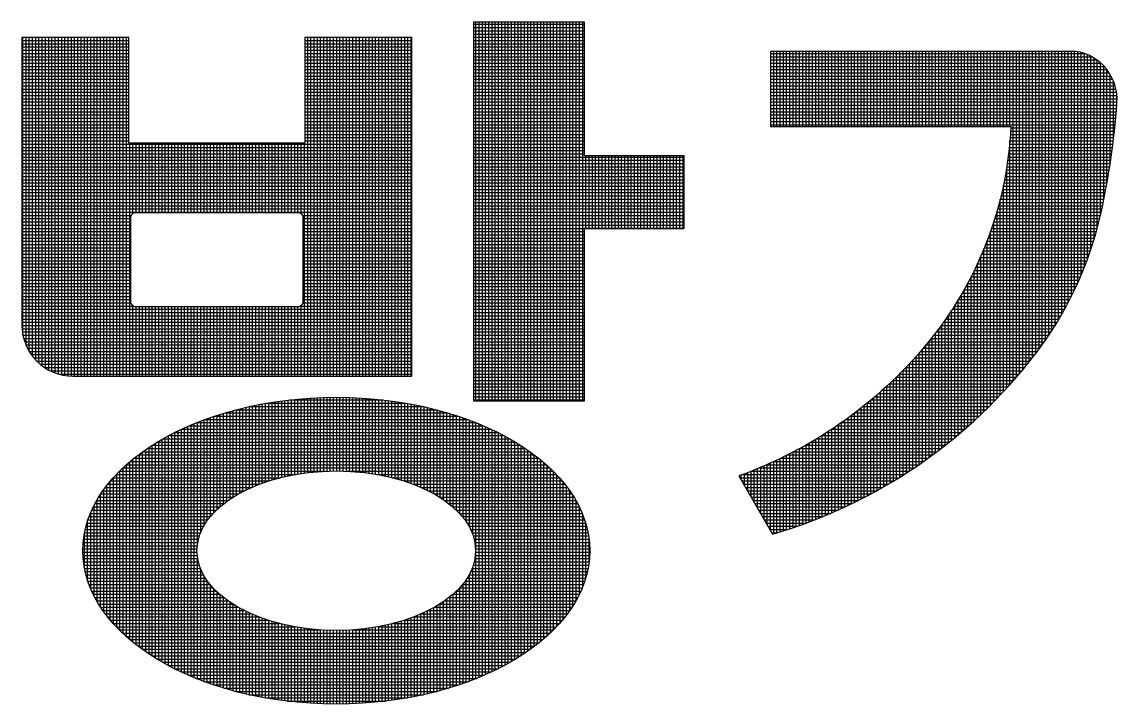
# Model space of a CAD drawing. Extents: x 0 to 841, y 0 to 594.
# Drawn here: x 737.1 to 742.87, y 100.72 to 104.31 of the extents above; entities that cross this region are included whole.
import ezdxf

# ---------------------------------------------------------------- set-up
doc = ezdxf.new("R2010")
doc.units = 0
doc.header["$LTSCALE"] = 5
doc.header["$MEASUREMENT"] = 0
doc.layers.add('한국지역난방기술주식회사 CI', color=7, linetype='Continuous')

# ---------------------------------------------------------------- blocks, each defined once
blk = doc.blocks.new('기술주CI')
at = {"layer": '한국지역난방기술주식회사 CI', "linetype": 'Continuous'}
for p, q in [((1151.14, 145.225), (1152.22, 145.225)), ((1151.14, 145.193), (1152.22, 145.193)), ((1151.14, 145.161), (1152.22, 145.161)), ((1151.16, 141.531), (1151.16, 145.248)), ((1151.191, 141.531), (1151.191, 145.248)), ((1151.223, 141.531), (1151.223, 145.248)), ((1151.255, 141.531), (1151.255, 145.248)), ((1151.287, 141.531), (1151.287, 145.248)), ((1151.318, 141.531), (1151.318, 145.248)), ((1151.35, 141.531), (1151.35, 145.248)), ((1151.382, 141.531), (1151.382, 145.248)), ((1151.414, 141.531), (1151.414, 145.248)), ((1151.446, 141.531), (1151.446, 145.248)), ((1151.477, 141.531), (1151.477, 145.248)), ((1151.509, 141.531), (1151.509, 145.248)), ((1151.541, 141.531), (1151.541, 145.248)), ((1151.573, 141.531), (1151.573, 145.248)), ((1151.604, 141.531), (1151.604, 145.248)), ((1151.636, 141.531), (1151.636, 145.248)), ((1151.668, 141.531), (1151.668, 145.248)), ((1151.699, 141.531), (1151.699, 145.248)), ((1151.731, 141.531), (1151.731, 145.248)), ((1151.763, 141.531), (1151.763, 145.248)), ((1151.795, 141.531), (1151.795, 145.248)), ((1151.826, 141.531), (1151.826, 145.248)), ((1151.858, 141.531), (1151.858, 145.248)), ((1151.89, 141.531), (1151.89, 145.248)), ((1151.922, 141.531), (1151.922, 145.248)), ((1151.954, 141.531), (1151.954, 145.248)), ((1151.985, 141.531), (1151.985, 145.248)), ((1152.017, 141.531), (1152.017, 145.248)), ((1152.049, 141.531), (1152.049, 145.248)), ((1152.081, 141.531), (1152.081, 145.248)), ((1152.112, 141.531), (1152.112, 145.248)), ((1152.144, 141.531), (1152.144, 145.248)), ((1152.176, 141.531), (1152.176, 145.248)), ((1152.207, 141.531), (1152.207, 145.248)), ((1146.705, 145.066), (1147.755, 145.066)), ((1146.715, 142.18), (1146.715, 145.096)), ((1146.747, 142.077), (1146.747, 145.096)), ((1146.778, 142.016), (1146.778, 145.096)), ((1146.81, 141.97), (1146.81, 145.096)), ((1146.842, 141.933), (1146.842, 145.096)), ((1146.873, 141.902), (1146.873, 145.096)), ((1146.905, 141.876), (1146.905, 145.096)), ((1146.937, 141.854), (1146.937, 145.096)), ((1146.969, 141.836), (1146.969, 145.096)), ((1147, 141.82), (1147, 145.096)), ((1147.032, 141.807), (1147.032, 145.096)), ((1147.064, 141.796), (1147.064, 145.096)), ((1147.096, 141.788), (1147.096, 145.096)), ((1147.128, 141.782), (1147.128, 145.096)), ((1147.159, 141.778), (1147.159, 145.096)), ((1147.191, 141.776), (1147.191, 145.096)), ((1147.223, 141.776), (1147.223, 145.096)), ((1147.255, 141.776), (1147.255, 145.096)), ((1147.286, 141.776), (1147.286, 145.096)), ((1147.318, 141.776), (1147.318, 145.096)), ((1147.35, 141.776), (1147.35, 145.096)), ((1147.381, 141.776), (1147.381, 145.096)), ((1147.413, 141.776), (1147.413, 145.096)), ((1147.445, 141.776), (1147.445, 145.096)), ((1147.477, 141.776), (1147.477, 145.096)), ((1147.508, 141.776), (1147.508, 145.096)), ((1147.54, 141.776), (1147.54, 145.096)), ((1147.572, 141.776), (1147.572, 145.096)), ((1147.604, 141.776), (1147.604, 145.096)), ((1147.636, 141.776), (1147.636, 145.096)), ((1147.667, 141.776), (1147.667, 145.096)), ((1147.699, 141.776), (1147.699, 145.096)), ((1147.731, 141.776), (1147.731, 145.096)), ((1149.482, 145.066), (1150.532, 145.066)), ((1149.509, 141.776), (1149.509, 145.096)), ((1149.541, 141.776), (1149.541, 145.096)), ((1149.572, 141.776), (1149.572, 145.096)), ((1149.604, 141.776), (1149.604, 145.096)), ((1149.636, 141.776), (1149.636, 145.096)), ((1149.668, 141.776), (1149.668, 145.096)), ((1149.699, 141.776), (1149.699, 145.096)), ((1149.731, 141.776), (1149.731, 145.096)), ((1149.763, 141.776), (1149.763, 145.096)), ((1149.794, 141.776), (1149.794, 145.096)), ((1149.826, 141.776), (1149.826, 145.096)), ((1149.858, 141.776), (1149.858, 145.096)), ((1149.89, 141.776), (1149.89, 145.096)), ((1149.921, 141.776), (1149.921, 145.096)), ((1149.953, 141.776), (1149.953, 145.096)), ((1149.985, 141.776), (1149.985, 145.096)), ((1150.017, 141.776), (1150.017, 145.096)), ((1150.049, 141.776), (1150.049, 145.096)), ((1150.08, 141.776), (1150.08, 145.096)), ((1150.112, 141.776), (1150.112, 145.096)), ((1150.144, 141.776), (1150.144, 145.096)), ((1150.176, 141.776), (1150.176, 145.096)), ((1150.207, 141.776), (1150.207, 145.096)), ((1150.239, 141.776), (1150.239, 145.096)), ((1150.271, 141.776), (1150.271, 145.096)), ((1150.302, 141.776), (1150.302, 145.096)), ((1150.334, 141.776), (1150.334, 145.096)), ((1150.366, 141.776), (1150.366, 145.096)), ((1150.398, 141.776), (1150.398, 145.096)), ((1150.429, 141.776), (1150.429, 145.096)), ((1150.461, 141.776), (1150.461, 145.096)), ((1150.493, 141.776), (1150.493, 145.096)), ((1150.525, 141.776), (1150.525, 145.096)), ((1151.14, 145.129), (1152.22, 145.129)), ((1151.14, 145.098), (1152.22, 145.098)), ((1151.14, 145.066), (1152.22, 145.066)), ((1146.705, 145.034), (1147.755, 145.034)), ((1146.705, 145.002), (1147.755, 145.002)), ((1146.705, 144.971), (1147.755, 144.971)), ((1149.482, 145.034), (1150.532, 145.034)), ((1149.482, 145.002), (1150.532, 145.002)), ((1149.482, 144.971), (1150.532, 144.971)), ((1151.14, 145.034), (1152.22, 145.034)), ((1151.14, 145.002), (1152.22, 145.002)), ((1151.14, 144.971), (1152.22, 144.971)), ((1154.081, 144.223), (1154.081, 144.959)), ((1154.112, 144.223), (1154.112, 144.959)), ((1154.144, 144.223), (1154.144, 144.959)), ((1154.176, 144.223), (1154.176, 144.959)), ((1154.208, 144.223), (1154.208, 144.959)), ((1154.239, 144.223), (1154.239, 144.959)), ((1154.271, 144.223), (1154.271, 144.959)), ((1154.303, 144.223), (1154.303, 144.959)), ((1154.335, 144.223), (1154.335, 144.959)), ((1154.367, 144.223), (1154.367, 144.959)), ((1154.398, 144.223), (1154.398, 144.959)), ((1154.43, 144.223), (1154.43, 144.959)), ((1154.462, 144.223), (1154.462, 144.959)), ((1154.494, 144.223), (1154.494, 144.959)), ((1154.525, 144.223), (1154.525, 144.959)), ((1154.557, 144.223), (1154.557, 144.959)), ((1154.589, 144.223), (1154.589, 144.959)), ((1154.62, 144.223), (1154.62, 144.959)), ((1154.652, 144.223), (1154.652, 144.959)), ((1154.684, 144.223), (1154.684, 144.959)), ((1154.716, 144.223), (1154.716, 144.959)), ((1154.747, 144.223), (1154.747, 144.959)), ((1154.779, 144.223), (1154.779, 144.959)), ((1154.811, 144.223), (1154.811, 144.959)), ((1154.843, 144.223), (1154.843, 144.959)), ((1154.875, 144.223), (1154.875, 144.959)), ((1154.906, 144.223), (1154.906, 144.959)), ((1154.938, 144.223), (1154.938, 144.959)), ((1154.97, 144.223), (1154.97, 144.959)), ((1155.002, 144.223), (1155.002, 144.959)), ((1155.033, 144.223), (1155.033, 144.959)), ((1155.065, 144.223), (1155.065, 144.959)), ((1155.097, 144.223), (1155.097, 144.959)), ((1155.128, 144.223), (1155.128, 144.959)), ((1155.16, 144.223), (1155.16, 144.959)), ((1155.192, 144.223), (1155.192, 144.959)), ((1155.224, 144.223), (1155.224, 144.959)), ((1155.255, 144.223), (1155.255, 144.959)), ((1155.287, 144.223), (1155.287, 144.959)), ((1155.319, 144.223), (1155.319, 144.959)), ((1155.351, 144.223), (1155.351, 144.959)), ((1155.383, 144.223), (1155.383, 144.959)), ((1155.414, 144.223), (1155.414, 144.959)), ((1155.446, 144.223), (1155.446, 144.959)), ((1155.478, 144.223), (1155.478, 144.959)), ((1155.509, 144.223), (1155.509, 144.959)), ((1155.541, 144.223), (1155.541, 144.959)), ((1155.573, 144.223), (1155.573, 144.959)), ((1155.605, 144.223), (1155.605, 144.959)), ((1155.636, 144.223), (1155.636, 144.959)), ((1155.668, 144.223), (1155.668, 144.959)), ((1155.7, 144.223), (1155.7, 144.959)), ((1155.732, 144.223), (1155.732, 144.959)), ((1155.764, 144.223), (1155.764, 144.959)), ((1155.795, 144.223), (1155.795, 144.959)), ((1155.827, 144.223), (1155.827, 144.959)), ((1155.859, 144.223), (1155.859, 144.959)), ((1155.891, 144.223), (1155.891, 144.959)), ((1155.922, 144.223), (1155.922, 144.959)), ((1155.954, 144.223), (1155.954, 144.959)), ((1155.986, 144.223), (1155.986, 144.959)), ((1156.017, 144.223), (1156.017, 144.959)), ((1156.049, 144.223), (1156.049, 144.959)), ((1156.081, 144.223), (1156.081, 144.959)), ((1156.113, 144.223), (1156.113, 144.959)), ((1156.144, 144.223), (1156.144, 144.959)), ((1156.176, 144.223), (1156.176, 144.959)), ((1156.208, 144.223), (1156.208, 144.959)), ((1156.24, 144.223), (1156.24, 144.959)), ((1156.272, 144.223), (1156.272, 144.959)), ((1156.303, 144.223), (1156.303, 144.959)), ((1156.335, 144.223), (1156.335, 144.959)), ((1156.367, 144.223), (1156.367, 144.959)), ((1156.399, 144.223), (1156.399, 144.959)), ((1156.43, 141.726), (1156.43, 144.959)), ((1156.462, 141.763), (1156.462, 144.959)), ((1156.494, 141.8), (1156.494, 144.959)), ((1156.525, 141.838), (1156.525, 144.959)), ((1156.557, 141.876), (1156.557, 144.959)), ((1156.589, 141.916), (1156.589, 144.959)), ((1156.621, 141.956), (1156.621, 144.959)), ((1156.652, 141.997), (1156.652, 144.959)), ((1156.684, 142.039), (1156.684, 144.959)), ((1156.716, 142.083), (1156.716, 144.959)), ((1156.748, 142.128), (1156.748, 144.959)), ((1156.78, 142.174), (1156.78, 144.959)), ((1156.811, 142.223), (1156.811, 144.959)), ((1156.843, 142.273), (1156.843, 144.959)), ((1156.875, 142.325), (1156.875, 144.959)), ((1156.907, 142.379), (1156.907, 144.959)), ((1156.938, 142.435), (1156.938, 144.959)), ((1156.97, 142.494), (1156.97, 144.959)), ((1157.002, 142.556), (1157.002, 144.959)), ((1157.033, 142.621), (1157.033, 144.959)), ((1157.065, 142.69), (1157.065, 144.955)), ((1157.097, 142.763), (1157.097, 144.947)), ((1146.705, 144.939), (1147.755, 144.939)), ((1146.705, 144.907), (1147.755, 144.907)), ((1146.705, 144.875), (1147.755, 144.875)), ((1146.705, 144.843), (1147.755, 144.843)), ((1149.482, 144.939), (1150.532, 144.939)), ((1149.482, 144.907), (1150.532, 144.907)), ((1149.482, 144.875), (1150.532, 144.875)), ((1149.482, 144.843), (1150.532, 144.843)), ((1151.14, 144.939), (1152.22, 144.939)), ((1151.14, 144.907), (1152.22, 144.907)), ((1151.14, 144.875), (1152.22, 144.875)), ((1151.14, 144.843), (1152.22, 144.843)), ((1154.051, 144.939), (1157.125, 144.939)), ((1154.051, 144.907), (1157.198, 144.907)), ((1154.051, 144.875), (1157.25, 144.875)), ((1154.051, 144.843), (1157.29, 144.843)), ((1157.129, 142.841), (1157.129, 144.937)), ((1157.16, 142.924), (1157.16, 144.925)), ((1157.192, 143.015), (1157.192, 144.91)), ((1157.224, 143.115), (1157.224, 144.892)), ((1157.256, 143.228), (1157.256, 144.871)), ((1157.288, 143.357), (1157.288, 144.845)), ((1146.705, 144.812), (1147.755, 144.812)), ((1146.705, 144.78), (1147.755, 144.78)), ((1146.705, 144.748), (1147.755, 144.748)), ((1149.482, 144.812), (1150.532, 144.812)), ((1149.482, 144.78), (1150.532, 144.78)), ((1149.482, 144.748), (1150.532, 144.748)), ((1151.14, 144.812), (1152.22, 144.812)), ((1151.14, 144.78), (1152.22, 144.78)), ((1151.14, 144.748), (1152.22, 144.748)), ((1154.051, 144.812), (1157.322, 144.812)), ((1154.051, 144.78), (1157.349, 144.78)), ((1154.051, 144.748), (1157.372, 144.748)), ((1157.319, 143.505), (1157.319, 144.815)), ((1157.351, 143.671), (1157.351, 144.778)), ((1157.383, 143.861), (1157.383, 144.731)), ((1146.705, 144.716), (1147.755, 144.716)), ((1146.705, 144.685), (1147.755, 144.685)), ((1146.705, 144.653), (1147.755, 144.653)), ((1149.482, 144.716), (1150.532, 144.716)), ((1149.482, 144.685), (1150.532, 144.685)), ((1149.482, 144.653), (1150.532, 144.653)), ((1151.14, 144.716), (1152.22, 144.716)), ((1151.14, 144.685), (1152.22, 144.685)), ((1151.14, 144.653), (1152.22, 144.653)), ((1154.051, 144.716), (1157.391, 144.716)), ((1154.051, 144.685), (1157.407, 144.685)), ((1154.051, 144.653), (1157.42, 144.653)), ((1157.415, 144.094), (1157.415, 144.667)), ((1146.705, 144.621), (1147.755, 144.621)), ((1146.705, 144.59), (1147.755, 144.59)), ((1146.705, 144.558), (1147.755, 144.558)), ((1146.705, 144.526), (1147.755, 144.526)), ((1149.482, 144.621), (1150.532, 144.621)), ((1149.482, 144.59), (1150.532, 144.59)), ((1149.482, 144.558), (1150.532, 144.558)), ((1149.482, 144.526), (1150.532, 144.526)), ((1151.14, 144.621), (1152.22, 144.621)), ((1151.14, 144.59), (1152.22, 144.59)), ((1151.14, 144.558), (1152.22, 144.558)), ((1151.14, 144.526), (1152.22, 144.526)), ((1154.051, 144.621), (1157.431, 144.621)), ((1154.051, 144.59), (1157.439, 144.59)), ((1154.051, 144.558), (1157.445, 144.558)), ((1154.051, 144.526), (1157.448, 144.526)), ((1157.446, 144.417), (1157.446, 144.547)), ((1146.705, 144.494), (1147.755, 144.494)), ((1146.705, 144.463), (1147.755, 144.463)), ((1146.705, 144.431), (1147.755, 144.431)), ((1149.482, 144.494), (1150.532, 144.494)), ((1149.482, 144.463), (1150.532, 144.463)), ((1149.482, 144.431), (1150.532, 144.431)), ((1151.14, 144.494), (1152.22, 144.494)), ((1151.14, 144.463), (1152.22, 144.463)), ((1151.14, 144.431), (1152.22, 144.431)), ((1154.051, 144.494), (1157.45, 144.494)), ((1154.051, 144.463), (1157.449, 144.463)), ((1154.051, 144.431), (1157.447, 144.431)), ((1146.705, 144.399), (1147.755, 144.399)), ((1146.705, 144.367), (1147.755, 144.367)), ((1146.705, 144.336), (1147.755, 144.336)), ((1146.705, 144.304), (1147.755, 144.304)), ((1149.482, 144.399), (1150.532, 144.399)), ((1149.482, 144.367), (1150.532, 144.367)), ((1149.482, 144.336), (1150.532, 144.336)), ((1149.482, 144.304), (1150.532, 144.304)), ((1151.14, 144.399), (1152.22, 144.399)), ((1151.14, 144.367), (1152.22, 144.367)), ((1151.14, 144.336), (1152.22, 144.336)), ((1151.14, 144.304), (1152.22, 144.304)), ((1154.051, 144.399), (1157.445, 144.399)), ((1154.051, 144.367), (1157.442, 144.367)), ((1154.051, 144.336), (1157.44, 144.336)), ((1154.051, 144.304), (1157.437, 144.304)), ((1146.705, 144.272), (1147.755, 144.272)), ((1146.705, 144.24), (1147.755, 144.24)), ((1146.705, 144.208), (1147.755, 144.208)), ((1149.482, 144.272), (1150.532, 144.272)), ((1149.482, 144.24), (1150.532, 144.24)), ((1149.482, 144.208), (1150.532, 144.208)), ((1151.14, 144.272), (1152.22, 144.272)), ((1151.14, 144.24), (1152.22, 144.24)), ((1151.14, 144.208), (1152.22, 144.208)), ((1154.051, 144.272), (1157.434, 144.272)), ((1154.051, 144.24), (1157.431, 144.24)), ((1156.406, 144.208), (1157.427, 144.208)), ((1146.705, 144.177), (1147.755, 144.177)), ((1146.705, 144.145), (1147.755, 144.145)), ((1146.705, 144.113), (1147.755, 144.113)), ((1149.482, 144.177), (1150.532, 144.177)), ((1149.482, 144.145), (1150.532, 144.145)), ((1149.482, 144.113), (1150.532, 144.113)), ((1151.14, 144.177), (1152.22, 144.177)), ((1151.14, 144.145), (1152.22, 144.145)), ((1151.14, 144.113), (1152.22, 144.113)), ((1156.399, 141.691), (1156.399, 144.086)), ((1156.401, 144.113), (1157.417, 144.113)), ((1156.403, 144.145), (1157.421, 144.145)), ((1156.405, 144.177), (1157.424, 144.177)), ((1146.705, 144.081), (1147.755, 144.081)), ((1146.705, 144.05), (1150.532, 144.05)), ((1146.705, 144.018), (1150.532, 144.018)), ((1146.705, 143.986), (1150.532, 143.986)), ((1147.763, 141.776), (1147.763, 144.058)), ((1147.794, 143.37), (1147.794, 144.058)), ((1147.826, 143.38), (1147.826, 144.058)), ((1147.858, 143.38), (1147.858, 144.058)), ((1147.889, 143.38), (1147.889, 144.058)), ((1147.921, 143.38), (1147.921, 144.058)), ((1147.953, 143.38), (1147.953, 144.058)), ((1147.985, 143.38), (1147.985, 144.058)), ((1148.016, 143.38), (1148.016, 144.058)), ((1148.048, 143.38), (1148.048, 144.058)), ((1148.08, 143.38), (1148.08, 144.058)), ((1148.112, 143.38), (1148.112, 144.058)), ((1148.144, 143.38), (1148.144, 144.058)), ((1148.175, 143.38), (1148.175, 144.058)), ((1148.207, 143.38), (1148.207, 144.058)), ((1148.239, 143.38), (1148.239, 144.058)), ((1148.271, 143.38), (1148.271, 144.058)), ((1148.302, 143.38), (1148.302, 144.058)), ((1148.334, 143.38), (1148.334, 144.058)), ((1148.366, 143.38), (1148.366, 144.058)), ((1148.397, 143.38), (1148.397, 144.058)), ((1148.429, 143.38), (1148.429, 144.058)), ((1148.461, 143.38), (1148.461, 144.058)), ((1148.493, 143.38), (1148.493, 144.058)), ((1148.524, 143.38), (1148.524, 144.058)), ((1148.556, 143.38), (1148.556, 144.058)), ((1148.588, 143.38), (1148.588, 144.058)), ((1148.62, 143.38), (1148.62, 144.058)), ((1148.652, 143.38), (1148.652, 144.058)), ((1148.683, 143.38), (1148.683, 144.058)), ((1148.715, 143.38), (1148.715, 144.058)), ((1148.747, 143.38), (1148.747, 144.058)), ((1148.778, 143.38), (1148.778, 144.058)), ((1148.81, 143.38), (1148.81, 144.058)), ((1148.842, 143.38), (1148.842, 144.058)), ((1148.874, 143.38), (1148.874, 144.058)), ((1148.905, 143.38), (1148.905, 144.058)), ((1148.937, 143.38), (1148.937, 144.058)), ((1148.969, 143.38), (1148.969, 144.058)), ((1149.001, 143.38), (1149.001, 144.058)), ((1149.033, 143.38), (1149.033, 144.058)), ((1149.064, 143.38), (1149.064, 144.058)), ((1149.096, 143.38), (1149.096, 144.058)), ((1149.128, 143.38), (1149.128, 144.058)), ((1149.16, 143.38), (1149.16, 144.058)), ((1149.191, 143.38), (1149.191, 144.058)), ((1149.223, 143.38), (1149.223, 144.058)), ((1149.255, 143.38), (1149.255, 144.058)), ((1149.286, 143.38), (1149.286, 144.058)), ((1149.318, 143.38), (1149.318, 144.058)), ((1149.35, 143.38), (1149.35, 144.058)), ((1149.382, 143.38), (1149.382, 144.058)), ((1149.413, 143.38), (1149.413, 144.058)), ((1149.445, 143.368), (1149.445, 144.058)), ((1149.477, 141.776), (1149.477, 144.058)), ((1149.482, 144.081), (1150.532, 144.081)), ((1151.14, 144.081), (1152.22, 144.081)), ((1151.14, 144.05), (1152.22, 144.05)), ((1151.14, 144.018), (1152.22, 144.018)), ((1151.14, 143.986), (1152.22, 143.986)), ((1156.389, 143.986), (1157.401, 143.986)), ((1156.392, 144.018), (1157.405, 144.018)), ((1156.395, 144.05), (1157.409, 144.05)), ((1156.398, 144.081), (1157.413, 144.081)), ((1146.705, 143.954), (1150.532, 143.954)), ((1146.705, 143.923), (1150.532, 143.923)), ((1146.705, 143.891), (1150.532, 143.891)), ((1151.14, 143.954), (1152.22, 143.954)), ((1151.14, 143.923), (1153.199, 143.923)), ((1151.14, 143.891), (1153.199, 143.891)), ((1152.239, 143.222), (1152.239, 143.938)), ((1152.271, 143.222), (1152.271, 143.938)), ((1152.303, 143.222), (1152.303, 143.938)), ((1152.334, 143.222), (1152.334, 143.938)), ((1152.366, 143.222), (1152.366, 143.938)), ((1152.398, 143.222), (1152.398, 143.938)), ((1152.43, 143.222), (1152.43, 143.938)), ((1152.462, 143.222), (1152.462, 143.938)), ((1152.493, 143.222), (1152.493, 143.938)), ((1152.525, 143.222), (1152.525, 143.938)), ((1152.557, 143.222), (1152.557, 143.938)), ((1152.589, 143.222), (1152.589, 143.938)), ((1152.62, 143.222), (1152.62, 143.938)), ((1152.652, 143.222), (1152.652, 143.938)), ((1152.684, 143.222), (1152.684, 143.938)), ((1152.715, 143.222), (1152.715, 143.938)), ((1152.747, 143.222), (1152.747, 143.938)), ((1152.779, 143.222), (1152.779, 143.938)), ((1152.811, 143.222), (1152.811, 143.938)), ((1152.842, 143.222), (1152.842, 143.938)), ((1152.874, 143.222), (1152.874, 143.938)), ((1152.906, 143.222), (1152.906, 143.938)), ((1152.938, 143.222), (1152.938, 143.938)), ((1152.97, 143.222), (1152.97, 143.938)), ((1153.001, 143.222), (1153.001, 143.938)), ((1153.033, 143.222), (1153.033, 143.938)), ((1153.065, 143.222), (1153.065, 143.938)), ((1153.097, 143.222), (1153.097, 143.938)), ((1153.128, 143.222), (1153.128, 143.938)), ((1153.16, 143.222), (1153.16, 143.938)), ((1153.192, 143.222), (1153.192, 143.938)), ((1156.377, 143.891), (1157.387, 143.891)), ((1156.381, 143.923), (1157.392, 143.923)), ((1156.385, 143.954), (1157.396, 143.954)), ((1146.705, 143.859), (1150.532, 143.859)), ((1146.705, 143.828), (1150.532, 143.828)), ((1146.705, 143.796), (1150.532, 143.796)), ((1146.705, 143.764), (1150.532, 143.764)), ((1151.14, 143.859), (1153.199, 143.859)), ((1151.14, 143.828), (1153.199, 143.828)), ((1151.14, 143.796), (1153.199, 143.796)), ((1151.14, 143.764), (1153.199, 143.764)), ((1156.357, 143.764), (1157.367, 143.764)), ((1156.363, 143.796), (1157.372, 143.796)), ((1156.367, 141.656), (1156.367, 143.821)), ((1156.368, 143.828), (1157.377, 143.828)), ((1156.373, 143.859), (1157.382, 143.859)), ((1146.705, 143.732), (1150.532, 143.732)), ((1146.705, 143.701), (1150.532, 143.701)), ((1146.705, 143.669), (1150.532, 143.669)), ((1151.14, 143.732), (1153.199, 143.732)), ((1151.14, 143.701), (1153.199, 143.701)), ((1151.14, 143.669), (1153.199, 143.669)), ((1156.339, 143.669), (1157.351, 143.669)), ((1156.346, 143.701), (1157.356, 143.701)), ((1156.352, 143.732), (1157.362, 143.732)), ((1146.705, 143.637), (1150.532, 143.637)), ((1146.705, 143.605), (1150.532, 143.605)), ((1146.705, 143.574), (1150.532, 143.574)), ((1151.14, 143.637), (1153.199, 143.637)), ((1151.14, 143.605), (1153.199, 143.605)), ((1151.14, 143.574), (1153.199, 143.574)), ((1156.319, 143.574), (1157.333, 143.574)), ((1156.326, 143.605), (1157.339, 143.605)), ((1156.333, 143.637), (1157.345, 143.637)), ((1156.335, 141.621), (1156.335, 143.648)), ((1146.705, 143.542), (1150.532, 143.542)), ((1146.705, 143.51), (1150.532, 143.51)), ((1146.705, 143.478), (1150.532, 143.478)), ((1146.705, 143.446), (1150.532, 143.446)), ((1151.14, 143.542), (1153.199, 143.542)), ((1151.14, 143.51), (1153.199, 143.51)), ((1151.14, 143.478), (1153.199, 143.478)), ((1151.14, 143.446), (1153.199, 143.446)), ((1156.287, 143.446), (1157.307, 143.446)), ((1156.295, 143.478), (1157.314, 143.478)), ((1156.303, 143.51), (1157.32, 143.51)), ((1156.303, 141.588), (1156.303, 143.509)), ((1156.311, 143.542), (1157.327, 143.542)), ((1146.705, 143.415), (1150.532, 143.415)), ((1146.705, 143.383), (1150.532, 143.383)), ((1146.705, 143.351), (1147.779, 143.351)), ((1149.458, 143.351), (1150.532, 143.351)), ((1151.14, 143.415), (1153.199, 143.415)), ((1151.14, 143.383), (1153.199, 143.383)), ((1151.14, 143.351), (1153.199, 143.351)), ((1156.26, 143.351), (1157.286, 143.351)), ((1156.269, 143.383), (1157.293, 143.383)), ((1156.272, 141.554), (1156.272, 143.391)), ((1156.278, 143.415), (1157.3, 143.415)), ((1146.705, 143.319), (1147.774, 143.319)), ((1146.705, 143.288), (1147.774, 143.288)), ((1146.705, 143.256), (1147.774, 143.256)), ((1149.462, 143.319), (1150.532, 143.319)), ((1149.462, 143.288), (1150.532, 143.288)), ((1149.462, 143.256), (1150.532, 143.256)), ((1151.14, 143.319), (1153.199, 143.319)), ((1151.14, 143.288), (1153.199, 143.288)), ((1151.14, 143.256), (1153.199, 143.256)), ((1156.23, 143.256), (1157.263, 143.256)), ((1156.24, 143.288), (1157.271, 143.288)), ((1156.24, 141.522), (1156.24, 143.286)), ((1156.25, 143.319), (1157.279, 143.319)), ((1146.705, 143.224), (1147.774, 143.224)), ((1146.705, 143.193), (1147.774, 143.193)), ((1146.705, 143.161), (1147.774, 143.161)), ((1146.705, 143.129), (1147.774, 143.129)), ((1149.462, 143.224), (1150.532, 143.224)), ((1149.462, 143.193), (1150.532, 143.193)), ((1149.462, 143.161), (1150.532, 143.161)), ((1149.462, 143.129), (1150.532, 143.129)), ((1151.14, 143.224), (1153.199, 143.224)), ((1151.14, 143.193), (1152.22, 143.193)), ((1151.14, 143.161), (1152.22, 143.161)), ((1151.14, 143.129), (1152.22, 143.129)), ((1156.185, 143.129), (1157.228, 143.129)), ((1156.197, 143.161), (1157.237, 143.161)), ((1156.208, 143.193), (1157.246, 143.193)), ((1156.208, 141.49), (1156.208, 143.192)), ((1156.219, 143.224), (1157.255, 143.224)), ((1146.705, 143.097), (1147.774, 143.097)), ((1146.705, 143.066), (1147.774, 143.066)), ((1146.705, 143.034), (1147.774, 143.034)), ((1149.462, 143.097), (1150.532, 143.097)), ((1149.462, 143.066), (1150.532, 143.066)), ((1149.462, 143.034), (1150.532, 143.034)), ((1151.14, 143.097), (1152.22, 143.097)), ((1151.14, 143.066), (1152.22, 143.066)), ((1151.14, 143.034), (1152.22, 143.034)), ((1156.144, 141.428), (1156.144, 143.025)), ((1156.148, 143.034), (1157.198, 143.034)), ((1156.161, 143.066), (1157.209, 143.066)), ((1156.173, 143.097), (1157.219, 143.097)), ((1156.176, 141.459), (1156.176, 143.105)), ((1146.705, 143.002), (1147.774, 143.002)), ((1146.705, 142.97), (1147.774, 142.97)), ((1146.705, 142.939), (1147.774, 142.939)), ((1146.705, 142.907), (1147.774, 142.907)), ((1149.462, 143.002), (1150.532, 143.002)), ((1149.462, 142.97), (1150.532, 142.97)), ((1149.462, 142.939), (1150.532, 142.939)), ((1149.462, 142.907), (1150.532, 142.907)), ((1151.14, 143.002), (1152.22, 143.002)), ((1151.14, 142.97), (1152.22, 142.97)), ((1151.14, 142.939), (1152.22, 142.939)), ((1151.14, 142.907), (1152.22, 142.907)), ((1156.094, 142.907), (1157.154, 142.907)), ((1156.108, 142.939), (1157.166, 142.939)), ((1156.113, 141.397), (1156.113, 142.949)), ((1156.122, 142.97), (1157.177, 142.97)), ((1156.135, 143.002), (1157.188, 143.002)), ((1146.705, 142.875), (1147.774, 142.875)), ((1146.705, 142.843), (1147.774, 142.843)), ((1146.705, 142.811), (1147.774, 142.811)), ((1149.462, 142.875), (1150.532, 142.875)), ((1149.462, 142.843), (1150.532, 142.843)), ((1149.462, 142.811), (1150.532, 142.811)), ((1151.14, 142.875), (1152.22, 142.875)), ((1151.14, 142.843), (1152.22, 142.843)), ((1151.14, 142.811), (1152.22, 142.811)), ((1156.049, 141.338), (1156.049, 142.812)), ((1156.049, 142.811), (1157.117, 142.811)), ((1156.064, 142.843), (1157.13, 142.843)), ((1156.079, 142.875), (1157.142, 142.875)), ((1156.081, 141.368), (1156.081, 142.879)), ((1146.705, 142.78), (1147.774, 142.78)), ((1146.705, 142.748), (1147.774, 142.748)), ((1146.705, 142.716), (1147.774, 142.716)), ((1149.462, 142.78), (1150.532, 142.78)), ((1149.462, 142.748), (1150.532, 142.748)), ((1149.462, 142.716), (1150.532, 142.716)), ((1151.14, 142.78), (1152.22, 142.78)), ((1151.14, 142.748), (1152.22, 142.748)), ((1151.14, 142.716), (1152.22, 142.716)), ((1156.001, 142.716), (1157.077, 142.716)), ((1156.017, 141.31), (1156.017, 142.748)), ((1156.018, 142.748), (1157.091, 142.748)), ((1156.034, 142.78), (1157.104, 142.78)), ((1146.705, 142.684), (1147.774, 142.684)), ((1146.705, 142.653), (1147.774, 142.653)), ((1146.705, 142.621), (1147.774, 142.621)), ((1146.705, 142.589), (1147.774, 142.589)), ((1149.462, 142.684), (1150.532, 142.684)), ((1149.462, 142.653), (1150.532, 142.653)), ((1149.462, 142.621), (1150.532, 142.621)), ((1149.462, 142.589), (1150.532, 142.589)), ((1151.14, 142.684), (1152.22, 142.684)), ((1151.14, 142.653), (1152.22, 142.653)), ((1151.14, 142.621), (1152.22, 142.621)), ((1151.14, 142.589), (1152.22, 142.589)), ((1155.931, 142.589), (1157.018, 142.589)), ((1155.949, 142.621), (1157.033, 142.621)), ((1155.954, 141.254), (1155.954, 142.629)), ((1155.967, 142.653), (1157.048, 142.653)), ((1155.984, 142.684), (1157.063, 142.684)), ((1155.986, 141.281), (1155.986, 142.687)), ((1146.705, 142.557), (1147.774, 142.557)), ((1146.705, 142.526), (1147.774, 142.526)), ((1146.705, 142.494), (1147.776, 142.494)), ((1149.461, 142.494), (1150.532, 142.494)), ((1149.462, 142.557), (1150.532, 142.557)), ((1149.462, 142.526), (1150.532, 142.526)), ((1151.14, 142.557), (1152.22, 142.557)), ((1151.14, 142.526), (1152.22, 142.526)), ((1151.14, 142.494), (1152.22, 142.494)), ((1155.874, 142.494), (1156.97, 142.494)), ((1155.891, 141.199), (1155.891, 142.52)), ((1155.894, 142.526), (1156.986, 142.526)), ((1155.913, 142.557), (1157.002, 142.557)), ((1155.922, 141.226), (1155.922, 142.574)), ((1146.705, 142.462), (1147.799, 142.462)), ((1146.705, 142.431), (1150.532, 142.431)), ((1146.705, 142.399), (1150.532, 142.399)), ((1146.705, 142.367), (1150.532, 142.367)), ((1147.794, 141.776), (1147.794, 142.465)), ((1147.826, 141.776), (1147.826, 142.455)), ((1147.858, 141.776), (1147.858, 142.455)), ((1147.889, 141.776), (1147.889, 142.455)), ((1147.921, 141.776), (1147.921, 142.455)), ((1147.953, 141.776), (1147.953, 142.455)), ((1147.985, 141.776), (1147.985, 142.455)), ((1148.016, 141.776), (1148.016, 142.455)), ((1148.048, 141.776), (1148.048, 142.455)), ((1148.08, 141.776), (1148.08, 142.455)), ((1148.112, 141.776), (1148.112, 142.455)), ((1148.144, 141.776), (1148.144, 142.455)), ((1148.175, 141.776), (1148.175, 142.455)), ((1148.207, 141.776), (1148.207, 142.455)), ((1148.239, 141.776), (1148.239, 142.455)), ((1148.271, 141.776), (1148.271, 142.455)), ((1148.302, 141.776), (1148.302, 142.455)), ((1148.334, 141.776), (1148.334, 142.455)), ((1148.366, 141.776), (1148.366, 142.455)), ((1148.397, 141.776), (1148.397, 142.455)), ((1148.429, 141.776), (1148.429, 142.455)), ((1148.461, 141.776), (1148.461, 142.455)), ((1148.493, 141.776), (1148.493, 142.455)), ((1148.524, 141.776), (1148.524, 142.455)), ((1148.556, 141.776), (1148.556, 142.455)), ((1148.588, 141.776), (1148.588, 142.455)), ((1148.62, 141.776), (1148.62, 142.455)), ((1148.652, 141.776), (1148.652, 142.455)), ((1148.683, 141.776), (1148.683, 142.455)), ((1148.715, 141.776), (1148.715, 142.455)), ((1148.747, 141.776), (1148.747, 142.455)), ((1148.778, 141.776), (1148.778, 142.455)), ((1148.81, 141.776), (1148.81, 142.455)), ((1148.842, 141.776), (1148.842, 142.455)), ((1148.874, 141.776), (1148.874, 142.455)), ((1148.905, 141.776), (1148.905, 142.455)), ((1148.937, 141.776), (1148.937, 142.455)), ((1148.969, 141.776), (1148.969, 142.455)), ((1149.001, 141.776), (1149.001, 142.455)), ((1149.033, 141.776), (1149.033, 142.455)), ((1149.064, 141.776), (1149.064, 142.455)), ((1149.096, 141.776), (1149.096, 142.455)), ((1149.128, 141.776), (1149.128, 142.455)), ((1149.16, 141.776), (1149.16, 142.455)), ((1149.191, 141.776), (1149.191, 142.455)), ((1149.223, 141.776), (1149.223, 142.455)), ((1149.255, 141.776), (1149.255, 142.455)), ((1149.286, 141.776), (1149.286, 142.455)), ((1149.318, 141.776), (1149.318, 142.455)), ((1149.35, 141.776), (1149.35, 142.455)), ((1149.382, 141.776), (1149.382, 142.455)), ((1149.413, 141.776), (1149.413, 142.455)), ((1149.438, 142.462), (1150.532, 142.462)), ((1149.445, 141.776), (1149.445, 142.467)), ((1151.14, 142.462), (1152.22, 142.462)), ((1151.14, 142.431), (1152.22, 142.431)), ((1151.14, 142.399), (1152.22, 142.399)), ((1151.14, 142.367), (1152.22, 142.367)), ((1155.792, 142.367), (1156.9, 142.367)), ((1155.795, 141.121), (1155.795, 142.372)), ((1155.813, 142.399), (1156.918, 142.399)), ((1155.827, 141.147), (1155.827, 142.42)), ((1155.834, 142.431), (1156.936, 142.431)), ((1155.854, 142.462), (1156.953, 142.462)), ((1155.859, 141.173), (1155.859, 142.469)), ((1146.705, 142.335), (1150.532, 142.335)), ((1146.705, 142.304), (1150.532, 142.304)), ((1146.705, 142.272), (1150.532, 142.272)), ((1151.14, 142.335), (1152.22, 142.335)), ((1151.14, 142.304), (1152.22, 142.304)), ((1151.14, 142.272), (1152.22, 142.272)), ((1155.725, 142.272), (1156.842, 142.272)), ((1155.732, 141.072), (1155.732, 142.281)), ((1155.748, 142.304), (1156.862, 142.304)), ((1155.764, 141.096), (1155.764, 142.326)), ((1155.77, 142.335), (1156.881, 142.335)), ((1146.707, 142.24), (1150.532, 142.24)), ((1146.71, 142.208), (1150.532, 142.208)), ((1146.715, 142.176), (1150.532, 142.176)), ((1151.14, 142.24), (1152.22, 142.24)), ((1151.14, 142.208), (1152.22, 142.208)), ((1151.14, 142.176), (1152.22, 142.176)), ((1155.636, 141), (1155.636, 142.155)), ((1155.653, 142.176), (1156.781, 142.176)), ((1155.668, 141.023), (1155.668, 142.196)), ((1155.678, 142.208), (1156.802, 142.208)), ((1155.7, 141.047), (1155.7, 142.238)), ((1155.702, 142.24), (1156.822, 142.24)), ((1146.723, 142.145), (1150.532, 142.145)), ((1146.733, 142.113), (1150.532, 142.113)), ((1146.745, 142.081), (1150.532, 142.081)), ((1146.76, 142.049), (1150.532, 142.049)), ((1151.14, 142.145), (1152.22, 142.145)), ((1151.14, 142.113), (1152.22, 142.113)), ((1151.14, 142.081), (1152.22, 142.081)), ((1151.14, 142.049), (1152.22, 142.049)), ((1155.55, 142.049), (1156.692, 142.049)), ((1155.573, 140.954), (1155.573, 142.077)), ((1155.576, 142.081), (1156.715, 142.081)), ((1155.603, 142.113), (1156.737, 142.113)), ((1155.605, 140.977), (1155.605, 142.116)), ((1155.628, 142.145), (1156.759, 142.145)), ((1146.777, 142.018), (1150.532, 142.018)), ((1146.798, 141.986), (1150.532, 141.986)), ((1146.823, 141.954), (1150.532, 141.954)), ((1151.14, 142.018), (1152.22, 142.018)), ((1151.14, 141.986), (1152.22, 141.986)), ((1151.14, 141.954), (1152.22, 141.954)), ((1155.466, 141.954), (1156.619, 141.954)), ((1155.478, 140.888), (1155.478, 141.967)), ((1155.494, 141.986), (1156.644, 141.986)), ((1155.509, 140.909), (1155.509, 142.003)), ((1155.522, 142.018), (1156.668, 142.018)), ((1155.541, 140.931), (1155.541, 142.04)), ((1146.852, 141.922), (1150.532, 141.922)), ((1146.887, 141.891), (1150.532, 141.891)), ((1146.929, 141.859), (1150.532, 141.859)), ((1151.14, 141.922), (1152.22, 141.922)), ((1151.14, 141.891), (1152.22, 141.891)), ((1151.14, 141.859), (1152.22, 141.859)), ((1155.351, 140.804), (1155.351, 141.832)), ((1155.377, 141.859), (1156.543, 141.859)), ((1155.383, 140.825), (1155.383, 141.865)), ((1155.407, 141.891), (1156.569, 141.891)), ((1155.414, 140.845), (1155.414, 141.898)), ((1155.437, 141.922), (1156.594, 141.922)), ((1155.446, 140.866), (1155.446, 141.932)), ((1146.985, 141.827), (1150.532, 141.827)), ((1147.067, 141.796), (1150.532, 141.796)), ((1151.14, 141.827), (1152.22, 141.827)), ((1151.14, 141.796), (1152.22, 141.796)), ((1151.14, 141.764), (1152.22, 141.764)), ((1151.14, 141.732), (1152.22, 141.732)), ((1155.25, 141.732), (1156.435, 141.732)), ((1155.255, 140.746), (1155.255, 141.737)), ((1155.283, 141.764), (1156.463, 141.764)), ((1155.287, 140.765), (1155.287, 141.768)), ((1155.315, 141.796), (1156.49, 141.796)), ((1155.319, 140.784), (1155.319, 141.8)), ((1155.346, 141.827), (1156.517, 141.827)), ((1151.14, 141.7), (1152.22, 141.7)), ((1151.14, 141.669), (1152.22, 141.669)), ((1151.14, 141.637), (1152.22, 141.637)), ((1155.128, 140.671), (1155.128, 141.62)), ((1155.147, 141.637), (1156.349, 141.637)), ((1155.16, 140.689), (1155.16, 141.649)), ((1155.182, 141.669), (1156.378, 141.669)), ((1155.192, 140.708), (1155.192, 141.678)), ((1155.216, 141.7), (1156.407, 141.7)), ((1155.224, 140.727), (1155.224, 141.707)), ((1149.096, 140.737), (1149.096, 141.508)), ((1149.107, 141.51), (1150.472, 141.51)), ((1149.128, 140.748), (1149.128, 141.513)), ((1149.16, 140.757), (1149.16, 141.518)), ((1149.191, 140.766), (1149.191, 141.523)), ((1149.223, 140.775), (1149.223, 141.528)), ((1149.255, 140.783), (1149.255, 141.532)), ((1149.286, 140.79), (1149.286, 141.536)), ((1149.318, 140.797), (1149.318, 141.54)), ((1149.33, 141.542), (1150.25, 141.542)), ((1149.35, 140.804), (1149.35, 141.544)), ((1149.382, 140.81), (1149.382, 141.547)), ((1149.413, 140.815), (1149.413, 141.55)), ((1149.445, 140.82), (1149.445, 141.553)), ((1149.477, 140.825), (1149.477, 141.556)), ((1149.509, 140.829), (1149.509, 141.558)), ((1149.541, 140.832), (1149.541, 141.56)), ((1149.572, 140.835), (1149.572, 141.562)), ((1149.604, 140.838), (1149.604, 141.563)), ((1149.636, 140.84), (1149.636, 141.565)), ((1149.668, 140.842), (1149.668, 141.566)), ((1149.699, 140.844), (1149.699, 141.566)), ((1149.731, 140.845), (1149.731, 141.567)), ((1149.763, 140.845), (1149.763, 141.567)), ((1149.794, 140.845), (1149.794, 141.567)), ((1149.826, 140.845), (1149.826, 141.567)), ((1149.858, 140.844), (1149.858, 141.567)), ((1149.89, 140.843), (1149.89, 141.566)), ((1149.921, 140.842), (1149.921, 141.565)), ((1149.953, 140.84), (1149.953, 141.564)), ((1149.985, 140.837), (1149.985, 141.563)), ((1150.017, 140.835), (1150.017, 141.561)), ((1150.049, 140.831), (1150.049, 141.559)), ((1150.08, 140.828), (1150.08, 141.557)), ((1150.112, 140.823), (1150.112, 141.555)), ((1150.144, 140.819), (1150.144, 141.552)), ((1150.176, 140.814), (1150.176, 141.549)), ((1150.207, 140.808), (1150.207, 141.546)), ((1150.239, 140.802), (1150.239, 141.543)), ((1150.271, 140.795), (1150.271, 141.539)), ((1150.302, 140.788), (1150.302, 141.535)), ((1150.334, 140.781), (1150.334, 141.531)), ((1150.366, 140.773), (1150.366, 141.527)), ((1150.398, 140.764), (1150.398, 141.522)), ((1150.429, 140.755), (1150.429, 141.517)), ((1150.461, 140.745), (1150.461, 141.512)), ((1151.14, 141.605), (1152.22, 141.605)), ((1151.14, 141.573), (1152.22, 141.573)), ((1151.14, 141.542), (1152.22, 141.542)), ((1154.998, 141.51), (1156.228, 141.51)), ((1155.002, 140.602), (1155.002, 141.512)), ((1155.033, 140.619), (1155.033, 141.538)), ((1155.037, 141.542), (1156.259, 141.542)), ((1155.065, 140.636), (1155.065, 141.565)), ((1155.074, 141.573), (1156.29, 141.573)), ((1155.097, 140.654), (1155.097, 141.593)), ((1155.111, 141.605), (1156.32, 141.605)), ((1148.652, 140.496), (1148.652, 141.401)), ((1148.683, 140.523), (1148.683, 141.41)), ((1148.697, 141.414), (1150.883, 141.414)), ((1148.715, 140.547), (1148.715, 141.42)), ((1148.747, 140.569), (1148.747, 141.429)), ((1148.778, 140.59), (1148.778, 141.438)), ((1148.81, 140.609), (1148.81, 141.446)), ((1148.812, 141.446), (1150.768, 141.446)), ((1148.842, 140.627), (1148.842, 141.454)), ((1148.874, 140.644), (1148.874, 141.462)), ((1148.905, 140.66), (1148.905, 141.469)), ((1148.937, 140.675), (1148.937, 141.476)), ((1148.945, 141.478), (1150.635, 141.478)), ((1148.969, 140.689), (1148.969, 141.483)), ((1149.001, 140.702), (1149.001, 141.49)), ((1149.033, 140.714), (1149.033, 141.496)), ((1149.064, 140.726), (1149.064, 141.502)), ((1150.493, 140.734), (1150.493, 141.506)), ((1150.525, 140.723), (1150.525, 141.5)), ((1150.557, 140.711), (1150.557, 141.494)), ((1150.588, 140.698), (1150.588, 141.488)), ((1150.62, 140.685), (1150.62, 141.481)), ((1150.652, 140.67), (1150.652, 141.474)), ((1150.684, 140.655), (1150.684, 141.467)), ((1150.715, 140.639), (1150.715, 141.46)), ((1150.747, 140.622), (1150.747, 141.452)), ((1150.779, 140.603), (1150.779, 141.443)), ((1150.81, 140.584), (1150.81, 141.435)), ((1150.842, 140.563), (1150.842, 141.426)), ((1150.874, 140.54), (1150.874, 141.417)), ((1150.906, 140.515), (1150.906, 141.408)), ((1154.875, 140.537), (1154.875, 141.412)), ((1154.877, 141.414), (1156.131, 141.414)), ((1154.906, 140.553), (1154.906, 141.437)), ((1154.919, 141.446), (1156.164, 141.446)), ((1154.938, 140.569), (1154.938, 141.461)), ((1154.959, 141.478), (1156.196, 141.478)), ((1154.97, 140.586), (1154.97, 141.487)), ((1148.366, 138.831), (1148.366, 141.297)), ((1148.397, 138.818), (1148.397, 141.31)), ((1148.421, 141.319), (1151.159, 141.319)), ((1148.429, 140.138), (1148.429, 141.322)), ((1148.461, 140.247), (1148.461, 141.335)), ((1148.493, 140.31), (1148.493, 141.347)), ((1148.504, 141.351), (1151.075, 141.351)), ((1148.524, 140.359), (1148.524, 141.358)), ((1148.556, 140.4), (1148.556, 141.369)), ((1148.588, 140.436), (1148.588, 141.38)), ((1148.596, 141.383), (1150.984, 141.383)), ((1148.62, 140.468), (1148.62, 141.391)), ((1150.938, 140.488), (1150.938, 141.398)), ((1150.969, 140.459), (1150.969, 141.388)), ((1151.001, 140.426), (1151.001, 141.377)), ((1151.033, 140.389), (1151.033, 141.366)), ((1151.065, 140.346), (1151.065, 141.355)), ((1151.096, 140.294), (1151.096, 141.343)), ((1151.128, 140.223), (1151.128, 141.331)), ((1151.16, 138.809), (1151.16, 141.319)), ((1151.191, 138.822), (1151.191, 141.306)), ((1151.223, 138.835), (1151.223, 141.293)), ((1154.716, 140.463), (1154.716, 141.298)), ((1154.747, 140.477), (1154.747, 141.32)), ((1154.747, 141.319), (1156.028, 141.319)), ((1154.779, 140.492), (1154.779, 141.342)), ((1154.791, 141.351), (1156.063, 141.351)), ((1154.811, 140.507), (1154.811, 141.365)), ((1154.835, 141.383), (1156.097, 141.383)), ((1154.843, 140.522), (1154.843, 141.389)), ((1148.144, 138.937), (1148.144, 141.191)), ((1148.146, 141.192), (1151.434, 141.192)), ((1148.175, 138.92), (1148.175, 141.207)), ((1148.207, 138.904), (1148.207, 141.224)), ((1148.208, 141.224), (1151.372, 141.224)), ((1148.239, 138.888), (1148.239, 141.239)), ((1148.271, 138.873), (1148.271, 141.254)), ((1148.274, 141.256), (1151.306, 141.256)), ((1148.302, 138.859), (1148.302, 141.269)), ((1148.334, 138.845), (1148.334, 141.283)), ((1148.345, 141.287), (1151.235, 141.287)), ((1151.255, 138.849), (1151.255, 141.279)), ((1151.287, 138.863), (1151.287, 141.265)), ((1151.318, 138.878), (1151.318, 141.25)), ((1151.35, 138.893), (1151.35, 141.235)), ((1151.382, 138.909), (1151.382, 141.219)), ((1151.414, 138.925), (1151.414, 141.203)), ((1151.446, 138.942), (1151.446, 141.186)), ((1154.555, 141.192), (1155.882, 141.192)), ((1154.557, 140.395), (1154.557, 141.194)), ((1154.589, 140.408), (1154.589, 141.214)), ((1154.605, 141.224), (1155.92, 141.224)), ((1154.62, 140.421), (1154.62, 141.234)), ((1154.652, 140.435), (1154.652, 141.255)), ((1154.653, 141.256), (1155.956, 141.256)), ((1154.684, 140.449), (1154.684, 141.276)), ((1154.701, 141.287), (1155.993, 141.287)), ((1147.953, 139.05), (1147.953, 141.078)), ((1147.983, 141.097), (1151.597, 141.097)), ((1147.985, 139.029), (1147.985, 141.098)), ((1148.016, 139.01), (1148.016, 141.118)), ((1148.034, 141.129), (1151.546, 141.129)), ((1148.048, 138.99), (1148.048, 141.137)), ((1148.08, 138.972), (1148.08, 141.156)), ((1148.088, 141.16), (1151.491, 141.16)), ((1148.112, 138.954), (1148.112, 141.174)), ((1151.477, 138.959), (1151.477, 141.168)), ((1151.509, 138.977), (1151.509, 141.15)), ((1151.541, 138.996), (1151.541, 141.132)), ((1151.573, 139.015), (1151.573, 141.112)), ((1151.604, 139.035), (1151.604, 141.092)), ((1154.367, 140.322), (1154.367, 141.082)), ((1154.394, 141.097), (1155.764, 141.097)), ((1154.398, 140.333), (1154.398, 141.099)), ((1154.43, 140.345), (1154.43, 141.118)), ((1154.449, 141.129), (1155.804, 141.129)), ((1154.462, 140.357), (1154.462, 141.136)), ((1154.494, 140.37), (1154.494, 141.155)), ((1154.503, 141.16), (1155.844, 141.16)), ((1154.525, 140.382), (1154.525, 141.174)), ((1147.805, 140.97), (1151.774, 140.97)), ((1147.826, 139.141), (1147.826, 140.986)), ((1147.846, 141.002), (1151.734, 141.002)), ((1147.858, 139.117), (1147.858, 141.011)), ((1147.889, 141.034), (1151.691, 141.034)), ((1147.889, 139.094), (1147.889, 141.034)), ((1147.921, 139.072), (1147.921, 141.056)), ((1147.935, 141.065), (1151.645, 141.065)), ((1151.636, 139.056), (1151.636, 141.071)), ((1151.668, 139.078), (1151.668, 141.05)), ((1151.699, 139.1), (1151.699, 141.027)), ((1151.731, 139.124), (1151.731, 141.004)), ((1151.763, 139.148), (1151.763, 140.979)), ((1154.151, 140.97), (1155.596, 140.97)), ((1154.176, 140.257), (1154.176, 140.982)), ((1154.208, 140.267), (1154.208, 140.998)), ((1154.215, 141.002), (1155.639, 141.002)), ((1154.239, 140.278), (1154.239, 141.014)), ((1154.271, 140.288), (1154.271, 141.03)), ((1154.277, 141.034), (1155.682, 141.034)), ((1154.303, 140.299), (1154.303, 141.047)), ((1154.335, 140.31), (1154.335, 141.064)), ((1154.337, 141.065), (1155.724, 141.065)), ((1147.696, 140.875), (1151.884, 140.875)), ((1147.699, 139.25), (1147.699, 140.878)), ((1147.73, 140.907), (1151.85, 140.907)), ((1147.731, 139.221), (1147.731, 140.907)), ((1147.763, 139.193), (1147.763, 140.935)), ((1147.767, 140.938), (1151.813, 140.938)), ((1147.794, 139.166), (1147.794, 140.961)), ((1151.795, 139.174), (1151.795, 140.954)), ((1151.826, 139.201), (1151.826, 140.927)), ((1151.858, 139.229), (1151.858, 140.899)), ((1151.89, 139.258), (1151.89, 140.869)), ((1153.922, 140.481), (1153.922, 140.868)), ((1153.939, 140.875), (1155.459, 140.875)), ((1153.954, 140.425), (1153.954, 140.881)), ((1153.986, 140.37), (1153.986, 140.894)), ((1154.013, 140.907), (1155.505, 140.907)), ((1154.017, 140.315), (1154.017, 140.908)), ((1154.049, 140.26), (1154.049, 140.922)), ((1154.081, 140.228), (1154.081, 140.937)), ((1154.084, 140.938), (1155.551, 140.938)), ((1154.112, 140.237), (1154.112, 140.952)), ((1154.144, 140.247), (1154.144, 140.967)), ((1147.603, 140.779), (1149.241, 140.779)), ((1147.604, 139.347), (1147.604, 140.781)), ((1147.632, 140.811), (1149.39, 140.811)), ((1147.636, 139.313), (1147.636, 140.815)), ((1147.663, 140.843), (1149.684, 140.843)), ((1147.667, 139.28), (1147.667, 140.847)), ((1149.896, 140.843), (1151.917, 140.843)), ((1150.189, 140.811), (1151.948, 140.811)), ((1150.339, 140.779), (1151.977, 140.779)), ((1151.922, 139.289), (1151.922, 140.838)), ((1151.954, 139.322), (1151.954, 140.805)), ((1151.985, 139.357), (1151.985, 140.77)), ((1153.75, 140.779), (1155.311, 140.779)), ((1153.763, 140.756), (1153.763, 140.806)), ((1153.778, 140.811), (1155.361, 140.811)), ((1153.795, 140.701), (1153.795, 140.818)), ((1153.827, 140.646), (1153.827, 140.83)), ((1153.859, 140.591), (1153.859, 140.842)), ((1153.861, 140.843), (1155.411, 140.843)), ((1153.89, 140.536), (1153.89, 140.855)), ((1147.501, 140.652), (1148.891, 140.652)), ((1147.508, 139.465), (1147.508, 140.663)), ((1147.524, 140.684), (1148.959, 140.684)), ((1147.54, 139.423), (1147.54, 140.705)), ((1147.549, 140.716), (1149.037, 140.716)), ((1147.572, 139.383), (1147.572, 140.744)), ((1147.575, 140.748), (1149.128, 140.748)), ((1150.451, 140.748), (1152.005, 140.748)), ((1150.543, 140.716), (1152.031, 140.716)), ((1150.621, 140.684), (1152.055, 140.684)), ((1150.689, 140.652), (1152.078, 140.652)), ((1152.017, 139.395), (1152.017, 140.733)), ((1152.049, 139.435), (1152.049, 140.693)), ((1152.081, 139.478), (1152.081, 140.649)), ((1153.768, 140.748), (1155.259, 140.748)), ((1153.786, 140.716), (1155.206, 140.716)), ((1153.805, 140.684), (1155.151, 140.684)), ((1153.823, 140.652), (1155.095, 140.652)), ((1147.441, 140.557), (1148.73, 140.557)), ((1147.445, 139.563), (1147.445, 140.565)), ((1147.459, 140.589), (1148.778, 140.589)), ((1147.477, 139.511), (1147.477, 140.616)), ((1147.48, 140.621), (1148.831, 140.621)), ((1150.749, 140.621), (1152.1, 140.621)), ((1150.802, 140.589), (1152.12, 140.589)), ((1150.85, 140.557), (1152.139, 140.557)), ((1152.112, 139.526), (1152.112, 140.602)), ((1152.144, 139.579), (1152.144, 140.549)), ((1153.841, 140.621), (1155.037, 140.621)), ((1153.86, 140.589), (1154.976, 140.589)), ((1153.878, 140.557), (1154.914, 140.557)), ((1147.381, 139.689), (1147.381, 140.439)), ((1147.392, 140.462), (1148.614, 140.462)), ((1147.407, 140.494), (1148.648, 140.494)), ((1147.413, 139.621), (1147.413, 140.507)), ((1147.423, 140.525), (1148.687, 140.525)), ((1150.893, 140.525), (1152.157, 140.525)), ((1150.931, 140.494), (1152.173, 140.494)), ((1150.966, 140.462), (1152.188, 140.462)), ((1152.176, 139.639), (1152.176, 140.488)), ((1153.896, 140.525), (1154.85, 140.525)), ((1153.914, 140.494), (1154.783, 140.494)), ((1153.933, 140.462), (1154.714, 140.462)), ((1147.344, 140.335), (1148.508, 140.335)), ((1147.35, 139.773), (1147.35, 140.354)), ((1147.354, 140.367), (1148.53, 140.367)), ((1147.365, 140.399), (1148.555, 140.399)), ((1147.378, 140.43), (1148.583, 140.43)), ((1150.997, 140.43), (1152.202, 140.43)), ((1151.025, 140.399), (1152.214, 140.399)), ((1151.05, 140.367), (1152.226, 140.367)), ((1151.072, 140.335), (1152.236, 140.335)), ((1152.207, 139.711), (1152.207, 140.416)), ((1153.951, 140.43), (1154.641, 140.43)), ((1153.969, 140.399), (1154.566, 140.399)), ((1153.987, 140.367), (1154.486, 140.367)), ((1154.006, 140.335), (1154.403, 140.335)), ((1147.318, 139.898), (1147.318, 140.229)), ((1147.32, 140.24), (1148.458, 140.24)), ((1147.327, 140.272), (1148.472, 140.272)), ((1147.335, 140.303), (1148.489, 140.303)), ((1151.091, 140.303), (1152.245, 140.303)), ((1151.108, 140.272), (1152.253, 140.272)), ((1151.122, 140.24), (1152.26, 140.24)), ((1152.239, 139.803), (1152.239, 140.324)), ((1154.024, 140.303), (1154.315, 140.303)), ((1154.042, 140.272), (1154.221, 140.272)), ((1154.061, 140.24), (1154.12, 140.24)), ((1147.304, 140.113), (1148.426, 140.113)), ((1147.306, 140.145), (1148.43, 140.145)), ((1147.31, 140.176), (1148.437, 140.176)), ((1147.314, 140.208), (1148.447, 140.208)), ((1151.133, 140.208), (1152.265, 140.208)), ((1151.142, 140.176), (1152.27, 140.176)), ((1151.149, 140.145), (1152.273, 140.145)), ((1151.154, 140.113), (1152.276, 140.113)), ((1152.271, 139.96), (1152.271, 140.167)), ((1147.303, 140.081), (1148.423, 140.081)), ((1147.303, 140.049), (1148.423, 140.049)), ((1147.304, 140.017), (1148.425, 140.017)), ((1151.154, 140.017), (1152.276, 140.017)), ((1151.156, 140.081), (1152.277, 140.081)), ((1151.156, 140.049), (1152.277, 140.049)), ((1147.306, 139.986), (1148.43, 139.986)), ((1147.309, 139.954), (1148.437, 139.954)), ((1147.314, 139.922), (1148.446, 139.922)), ((1148.429, 138.805), (1148.429, 139.99)), ((1151.128, 138.796), (1151.128, 139.905)), ((1151.134, 139.922), (1152.266, 139.922)), ((1151.143, 139.954), (1152.27, 139.954)), ((1151.15, 139.986), (1152.274, 139.986)), ((1147.319, 139.89), (1148.457, 139.89)), ((1147.326, 139.859), (1148.471, 139.859)), ((1147.334, 139.827), (1148.487, 139.827)), ((1147.343, 139.795), (1148.506, 139.795)), ((1148.461, 138.793), (1148.461, 139.881)), ((1148.493, 138.781), (1148.493, 139.817)), ((1151.073, 139.795), (1152.237, 139.795)), ((1151.092, 139.827), (1152.246, 139.827)), ((1151.096, 138.784), (1151.096, 139.834)), ((1151.109, 139.859), (1152.254, 139.859)), ((1151.123, 139.89), (1152.26, 139.89)), ((1147.353, 139.764), (1148.528, 139.764)), ((1147.364, 139.732), (1148.553, 139.732)), ((1147.377, 139.7), (1148.58, 139.7)), ((1148.524, 138.769), (1148.524, 139.768)), ((1148.556, 138.758), (1148.556, 139.727)), ((1148.588, 138.747), (1148.588, 139.692)), ((1151, 139.7), (1152.203, 139.7)), ((1151.001, 138.75), (1151.001, 139.702)), ((1151.027, 139.732), (1152.215, 139.732)), ((1151.033, 138.761), (1151.033, 139.739)), ((1151.052, 139.764), (1152.227, 139.764)), ((1151.065, 138.773), (1151.065, 139.782)), ((1147.39, 139.668), (1148.611, 139.668)), ((1147.405, 139.637), (1148.645, 139.637)), ((1147.422, 139.605), (1148.684, 139.605)), ((1147.439, 139.573), (1148.726, 139.573)), ((1148.62, 138.737), (1148.62, 139.66)), ((1148.652, 138.727), (1148.652, 139.631)), ((1148.683, 138.717), (1148.683, 139.605)), ((1148.715, 138.708), (1148.715, 139.581)), ((1150.854, 139.573), (1152.141, 139.573)), ((1150.874, 138.711), (1150.874, 139.588)), ((1150.896, 139.605), (1152.158, 139.605)), ((1150.906, 138.72), (1150.906, 139.612)), ((1150.934, 139.637), (1152.174, 139.637)), ((1150.938, 138.73), (1150.938, 139.639)), ((1150.969, 138.74), (1150.969, 139.669)), ((1150.969, 139.668), (1152.189, 139.668)), ((1147.458, 139.541), (1148.773, 139.541)), ((1147.478, 139.51), (1148.826, 139.51)), ((1147.5, 139.478), (1148.886, 139.478)), ((1148.747, 138.699), (1148.747, 139.559)), ((1148.778, 138.69), (1148.778, 139.538)), ((1148.81, 138.682), (1148.81, 139.519)), ((1148.842, 138.674), (1148.842, 139.501)), ((1148.874, 138.666), (1148.874, 139.484)), ((1148.905, 138.658), (1148.905, 139.468)), ((1150.684, 138.661), (1150.684, 139.472)), ((1150.694, 139.478), (1152.08, 139.478)), ((1150.715, 138.668), (1150.715, 139.489)), ((1150.747, 138.676), (1150.747, 139.506)), ((1150.753, 139.51), (1152.102, 139.51)), ((1150.779, 138.684), (1150.779, 139.524)), ((1150.806, 139.541), (1152.122, 139.541)), ((1150.81, 138.693), (1150.81, 139.544)), ((1150.842, 138.701), (1150.842, 139.565)), ((1147.522, 139.446), (1148.953, 139.446)), ((1147.547, 139.414), (1149.03, 139.414)), ((1147.573, 139.382), (1149.12, 139.382)), ((1148.937, 138.651), (1148.937, 139.453)), ((1148.969, 138.644), (1148.969, 139.439)), ((1149.001, 138.638), (1149.001, 139.426)), ((1149.033, 138.632), (1149.033, 139.413)), ((1149.064, 138.626), (1149.064, 139.401)), ((1149.096, 138.62), (1149.096, 139.39)), ((1149.128, 138.614), (1149.128, 139.38)), ((1149.16, 138.609), (1149.16, 139.37)), ((1149.191, 138.604), (1149.191, 139.361)), ((1150.398, 138.606), (1150.398, 139.364)), ((1150.429, 138.611), (1150.429, 139.373)), ((1150.46, 139.382), (1152.007, 139.382)), ((1150.461, 138.616), (1150.461, 139.383)), ((1150.493, 138.621), (1150.493, 139.394)), ((1150.525, 138.627), (1150.525, 139.405)), ((1150.55, 139.414), (1152.033, 139.414)), ((1150.557, 138.633), (1150.557, 139.417)), ((1150.588, 138.64), (1150.588, 139.429)), ((1150.62, 138.646), (1150.62, 139.443)), ((1150.627, 139.446), (1152.057, 139.446)), ((1150.652, 138.653), (1150.652, 139.457)), ((1147.6, 139.351), (1149.23, 139.351)), ((1147.629, 139.319), (1149.376, 139.319)), ((1147.66, 139.287), (1149.635, 139.287)), ((1147.693, 139.255), (1151.887, 139.255)), ((1149.223, 138.6), (1149.223, 139.353)), ((1149.255, 138.595), (1149.255, 139.345)), ((1149.286, 138.591), (1149.286, 139.337)), ((1149.318, 138.587), (1149.318, 139.33)), ((1149.35, 138.584), (1149.35, 139.324)), ((1149.382, 138.581), (1149.382, 139.318)), ((1149.413, 138.577), (1149.413, 139.312)), ((1149.445, 138.575), (1149.445, 139.307)), ((1149.477, 138.572), (1149.477, 139.303)), ((1149.509, 138.57), (1149.509, 139.299)), ((1149.541, 138.568), (1149.541, 139.295)), ((1149.572, 138.566), (1149.572, 139.292)), ((1149.604, 138.564), (1149.604, 139.289)), ((1149.636, 138.563), (1149.636, 139.287)), ((1149.668, 138.562), (1149.668, 139.285)), ((1149.699, 138.561), (1149.699, 139.284)), ((1149.731, 138.561), (1149.731, 139.283)), ((1149.763, 138.56), (1149.763, 139.282)), ((1149.794, 138.56), (1149.794, 139.282)), ((1149.826, 138.56), (1149.826, 139.283)), ((1149.858, 138.561), (1149.858, 139.283)), ((1149.89, 138.561), (1149.89, 139.284)), ((1149.921, 138.562), (1149.921, 139.286)), ((1149.945, 139.287), (1151.92, 139.287)), ((1149.953, 138.563), (1149.953, 139.288)), ((1149.985, 138.565), (1149.985, 139.29)), ((1150.017, 138.566), (1150.017, 139.293)), ((1150.049, 138.568), (1150.049, 139.296)), ((1150.08, 138.57), (1150.08, 139.3)), ((1150.112, 138.573), (1150.112, 139.304)), ((1150.144, 138.575), (1150.144, 139.309)), ((1150.176, 138.578), (1150.176, 139.314)), ((1150.204, 139.319), (1151.95, 139.319)), ((1150.207, 138.581), (1150.207, 139.32)), ((1150.239, 138.585), (1150.239, 139.326)), ((1150.271, 138.589), (1150.271, 139.332)), ((1150.302, 138.592), (1150.302, 139.339)), ((1150.334, 138.597), (1150.334, 139.347)), ((1150.35, 139.351), (1151.979, 139.351)), ((1150.366, 138.601), (1150.366, 139.355)), ((1147.727, 139.224), (1151.853, 139.224)), ((1147.764, 139.192), (1151.816, 139.192)), ((1147.802, 139.16), (1151.778, 139.16)), ((1147.843, 139.128), (1151.737, 139.128)), ((1147.885, 139.097), (1151.694, 139.097)), ((1147.931, 139.065), (1151.649, 139.065)), ((1147.979, 139.033), (1151.601, 139.033)), ((1148.03, 139.002), (1151.55, 139.002)), ((1148.084, 138.97), (1151.496, 138.97)), ((1148.141, 138.938), (1151.439, 138.938)), ((1148.202, 138.906), (1151.377, 138.906)), ((1148.268, 138.875), (1151.312, 138.875)), ((1148.338, 138.843), (1151.241, 138.843)), ((1148.414, 138.811), (1151.165, 138.811)), ((1148.497, 138.779), (1151.083, 138.779)), ((1148.588, 138.748), (1150.992, 138.748)), ((1148.688, 138.716), (1150.892, 138.716)), ((1148.801, 138.684), (1150.778, 138.684)), ((1148.933, 138.652), (1150.647, 138.652)), ((1149.092, 138.62), (1150.488, 138.62)), ((1149.307, 138.589), (1150.273, 138.589))]:
    blk.add_line(p, q, dxfattribs=at)
at = {"layer": '한국지역난방기술주식회사 CI'}
blk.add_lwpolyline([(1151.14, 141.531), (1151.14, 145.248), (1152.22, 145.248), (1152.22, 143.938), (1153.199, 143.938), (1153.199, 143.222), (1152.22, 143.222), (1152.22, 141.531), (1151.14, 141.531), (1151.14, 141.531)], dxfattribs=at)
for points in [[(1147.755, 144.058), (1147.755, 145.096), (1146.705, 145.096), (1146.705, 142.276, 0.414214), (1147.205, 141.776), (1148.618, 141.776), (1150.532, 141.776), (1150.532, 145.096), (1149.482, 145.096), (1149.482, 144.058), (1148.618, 144.058)], [(1154.051, 144.959), (1154.051, 144.223), (1156.407, 144.223, -0.164083), (1155.581, 142.087, -0.133611), (1153.74, 140.797), (1154.069, 140.225, 0.159455), (1156.65, 141.994, 0.108286), (1157.287, 143.354, 0.03788), (1157.449, 144.453, 0.393401), (1157.041, 144.959)], [(1148.618, 143.38), (1149.412, 143.38, -0.414214), (1149.462, 143.33), (1149.462, 142.505, -0.414214), (1149.412, 142.455), (1148.618, 142.455), (1147.824, 142.455, -0.414214), (1147.774, 142.505), (1147.774, 143.33, -0.414214), (1147.824, 143.38)]]:
    blk.add_lwpolyline(points, format="xyb", close=True, dxfattribs=at)
for major_axis, ratio in [((-2.487, 0), 0.60461), ((-1.367, 0), 0.571825)]:
    blk.add_ellipse((1149.79, 140.064), major_axis=major_axis, ratio=ratio, dxfattribs=at)

msp = doc.modelspace()

# ---------------------------------------------------------------- block references
at = {"layer": '한국지역난방기술주식회사 CI', "xscale": 0.5364893087771634, "yscale": 0.5364893087771634, "zscale": 0.5364893087771634}
msp.add_blockref('기술주CI', (121.9072, 26.386), dxfattribs=at)

doc.saveas('drawing.dxf')
